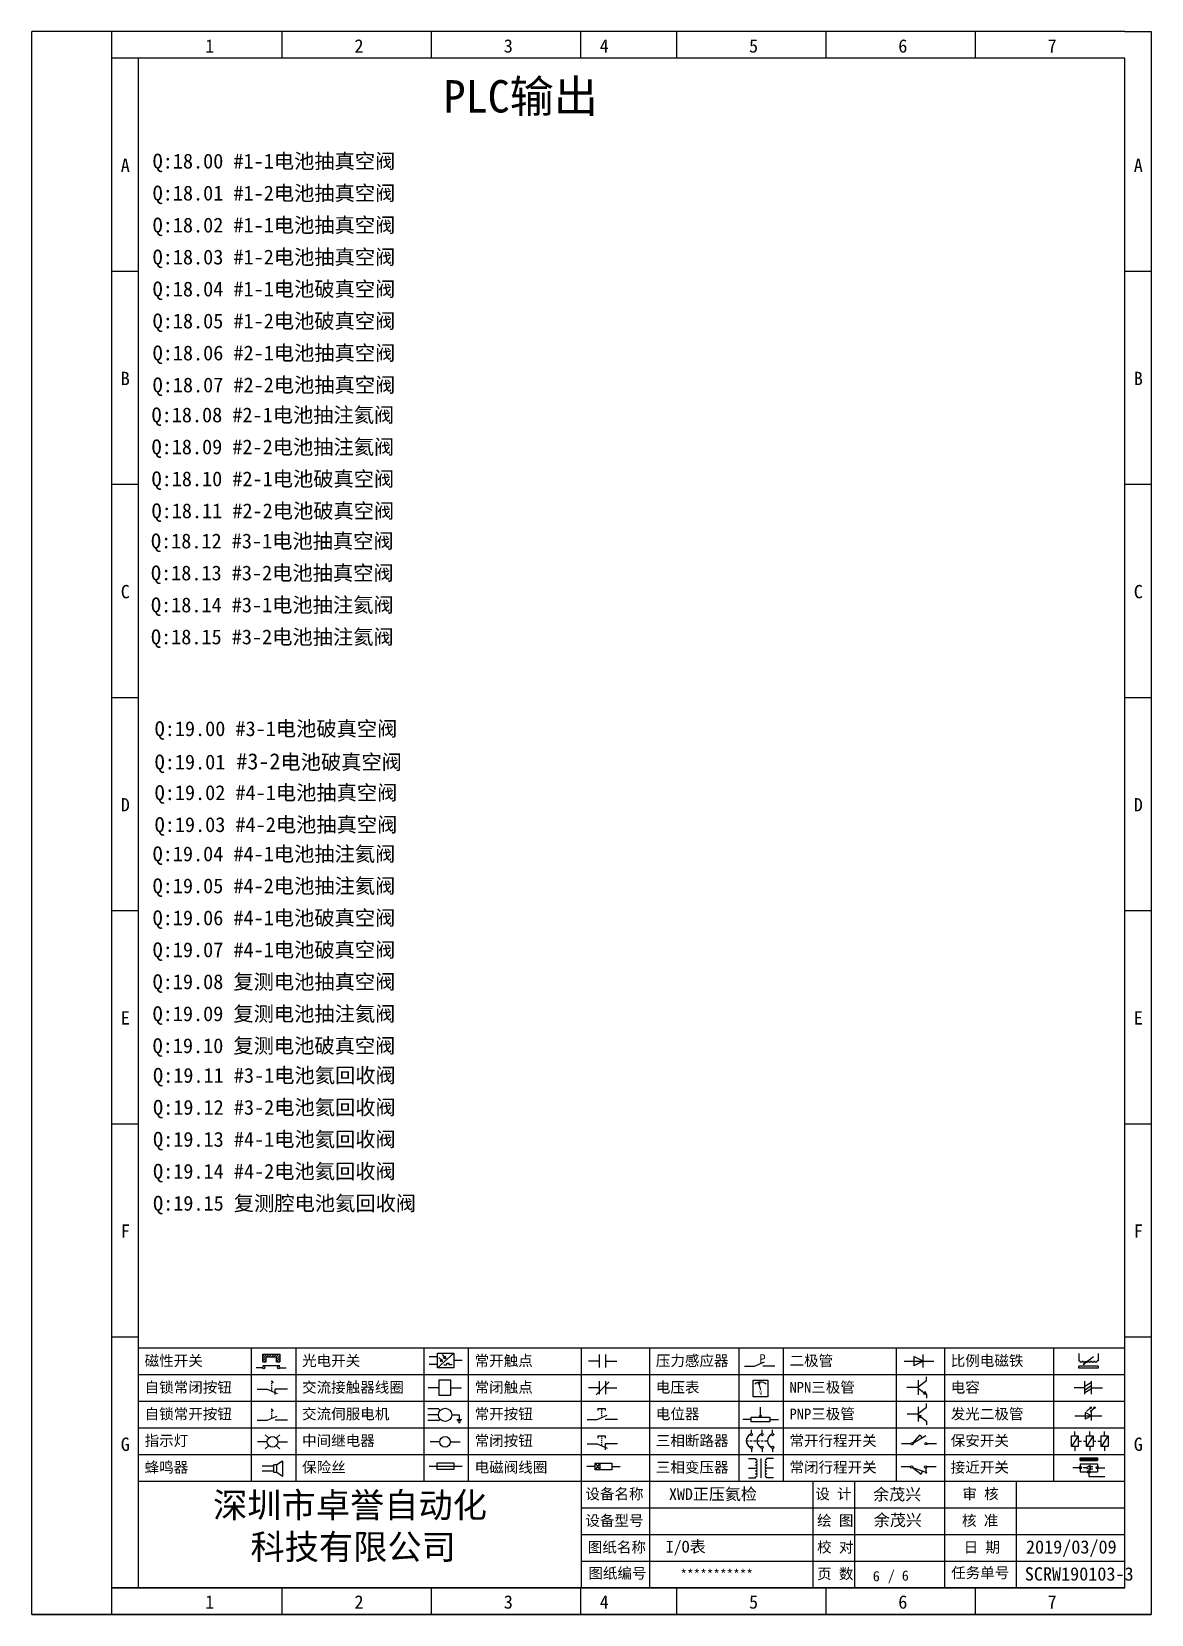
# Model space of a CAD drawing. Header units: millimetres. Extents: x -300 to 54435, y -106 to 60527.
# Drawn here: x 1650.6 to 1860.6, y 2164.5 to 2461.5 of the extents above; entities that cross this region are included whole.
import ezdxf

# ---------------------------------------------------------------- set-up
doc = ezdxf.new("R2010")
doc.units = ezdxf.units.MM
doc.layers.add('AE_BOR', color=1, linetype='Continuous')
doc.styles.get("Standard").update_dxf_attribs({"font": ''})
doc.styles.add('汉字', font='')
doc.styles.get('Standard').set_extended_font_data('SimSun')
doc.styles.get('汉字').set_extended_font_data('新宋体')

# ---------------------------------------------------------------- blocks, each defined once
blk = doc.blocks.new('磁性开关')
at = {"linetype": 'ByBlock'}
h = blk.add_hatch(dxfattribs=at)
h.set_pattern_fill('ANSI31', color=256, scale=0.1, style=0)
h.paths.add_polyline_path([(-1910.88, -776.69), (-1910.88, -775.29), (-1907.69, -775.29), (-1907.69, -776.69), (-1908.31, -776.69), (-1908.31, -775.79), (-1910.25, -775.79), (-1910.25, -776.69)])
for p, q in [((-1910.91, -777.81), (-1912.09, -777.81)), ((-1910.88, -776.69), (-1910.88, -775.29)), ((-1910.88, -775.29), (-1907.69, -775.29)), ((-1910.88, -776.69), (-1910.25, -776.69)), ((-1910.88, -777.39), (-1907.69, -777.39)), ((-1910.25, -776.69), (-1910.25, -775.79)), ((-1910.25, -775.79), (-1908.31, -775.79)), ((-1908.31, -776.69), (-1908.31, -775.79)), ((-1908.31, -776.69), (-1907.69, -776.69)), ((-1907.69, -775.29), (-1907.69, -776.69)), ((-1907.66, -777.81), (-1906.48, -777.81))]:
    blk.add_line(p, q, dxfattribs=at)
for centre in [(-1910.68, -777.81), (-1907.88, -777.81)]:
    blk.add_circle(centre, 0.225, dxfattribs=at)
blk = doc.blocks.new('*U4')
at = {"linetype": 'ByBlock'}
for p, q in [((-1909.23, -780.45), (-1909.23, -780.67)), ((-1909.23, -780.45), (-1908.92, -780.84)), ((-1909.23, -780.84), (-1909.23, -781.05)), ((-1911.92, -782.07), (-1910.06, -782.07)), ((-1910.06, -782.07), (-1908.18, -782.88)), ((-1909.23, -781.23), (-1909.23, -781.44)), ((-1909.23, -781.61), (-1909.23, -781.83)), ((-1909.23, -782), (-1909.23, -782.21)), ((-1909.23, -782.38), (-1909.23, -782.43)), ((-1908.52, -783.07), (-1908.52, -782.07)), ((-1906.25, -782.07), (-1908.52, -782.07))]:
    blk.add_line(p, q, dxfattribs=at)
blk = doc.blocks.new('常开按钮')
at = {"linetype": 'ByBlock'}
for p, q in [((-1910.06, -787.73), (-1908.18, -786.93)), ((-1909.9, -785.68), (-1908.56, -785.68)), ((-1909.9, -785.68), (-1909.9, -786.07)), ((-1909.23, -785.68), (-1909.23, -785.89)), ((-1909.23, -786.06), (-1909.23, -786.28)), ((-1909.23, -786.45), (-1909.23, -786.67)), ((-1909.23, -786.84), (-1909.23, -787.05)), ((-1908.56, -785.68), (-1908.56, -786.07)), ((-1911.92, -787.73), (-1910.06, -787.73)), ((-1909.23, -787.22), (-1909.23, -787.38)), ((-1906.25, -787.73), (-1908.52, -787.73))]:
    blk.add_line(p, q, dxfattribs=at)
blk = doc.blocks.new('*U6')
at = {"linetype": 'ByBlock'}
for p, q in [((-1911.92, -792.89), (-1910.06, -792.89)), ((-1910.06, -792.89), (-1908.18, -792.08)), ((-1908.88, -791.17), (-1909.23, -790.71)), ((-1909.23, -790.71), (-1909.23, -790.92)), ((-1909.23, -791.09), (-1909.23, -791.31)), ((-1909.23, -791.48), (-1909.23, -791.69)), ((-1909.23, -791.86), (-1909.23, -792.08)), ((-1909.23, -792.25), (-1909.23, -792.47)), ((-1906.25, -792.89), (-1908.52, -792.89))]:
    blk.add_line(p, q, dxfattribs=at)
blk = doc.blocks.new('蜂鸣器')
at = {"linetype": 'ByBlock'}
for p, q in [((-1907.17, -795.53), (-1908.25, -796.26)), ((-1907.17, -795.53), (-1907.17, -798.41)), ((-1908.8, -796.48), (-1911.01, -796.48)), ((-1908.8, -797.46), (-1911.01, -797.46)), ((-1908.25, -796.26), (-1908.8, -796.26)), ((-1908.8, -797.68), (-1908.8, -796.26)), ((-1908.25, -797.68), (-1908.8, -797.68)), ((-1908.25, -797.68), (-1908.25, -796.26)), ((-1907.17, -798.41), (-1908.25, -797.68))]:
    blk.add_line(p, q, dxfattribs=at)
blk = doc.blocks.new('光电开关')
at = {"linetype": 'ByBlock'}
h = blk.add_hatch(dxfattribs=at)
h.set_pattern_fill('ANSI31', color=256, scale=0.01, style=0)
h.set_pattern_definition([(45, (0.172267, 0), (-0.0224506403, 0.0224506403), [])])
h.paths.add_polyline_path([(-1882.44, -776.34), (-1882.5, -775.91), (-1882.68, -776.07)])
h.paths.add_polyline_path([(-1882.86, -776.23), (-1882.44, -776.34), (-1882.68, -776.07)])
h.paths.add_polyline_path([(-1883.05, -776.88), (-1883.11, -776.45), (-1883.29, -776.61)])
h.paths.add_polyline_path([(-1883.47, -776.77), (-1883.05, -776.88), (-1883.29, -776.61)])
for p, q in [((-1884.01, -775.96), (-1885.56, -775.96)), ((-1884.01, -777.39), (-1885.56, -777.39)), ((-1880.91, -775.3), (-1884.01, -778.05)), ((-1883.75, -776.09), (-1883.05, -776.88)), ((-1883.11, -776.45), (-1883.47, -776.77)), ((-1883.05, -776.88), (-1883.47, -776.77)), ((-1883.14, -775.55), (-1882.44, -776.34)), ((-1883.05, -776.88), (-1883.11, -776.45)), ((-1882.5, -775.91), (-1882.86, -776.23)), ((-1882.44, -776.34), (-1882.86, -776.23)), ((-1882.78, -777.47), (-1882.23, -777.47)), ((-1882.44, -776.34), (-1882.5, -775.91)), ((-1882.23, -777.47), (-1882.23, -777.14)), ((-1882.23, -777.14), (-1881.78, -777.14)), ((-1881.78, -777.47), (-1881.78, -777.14)), ((-1881.23, -777.47), (-1881.78, -777.47)), ((-1879.37, -776.67), (-1880.91, -776.67))]:
    blk.add_line(p, q, dxfattribs=at)
blk.add_lwpolyline([(-1884.01, -775.3), (-1880.91, -775.3), (-1880.91, -778.05), (-1884.01, -778.05)], close=True, dxfattribs=at)
blk = doc.blocks.new('交流接触器线圈')
at = {"linetype": 'ByBlock'}
for p, q in [((-1880.82, -781.77), (-1882.87, -781.77)), ((-1878.72, -781.77), (-1876.67, -781.77))]:
    blk.add_line(p, q, dxfattribs=at)
blk.add_lwpolyline([(-1880.82, -780.28), (-1878.72, -780.28), (-1878.72, -783.26), (-1880.82, -783.26)], close=True, dxfattribs=at)
blk = doc.blocks.new('交流伺服电机')
at = {"linetype": 'ByBlock'}
for p, q in [((-1880.97, -785.75), (-1882.94, -785.75)), ((-1880.97, -786.85), (-1882.94, -786.85)), ((-1880.97, -785.75), (-1880.65, -786.03)), ((-1878.49, -786.85), (-1877.07, -786.85)), ((-1877.07, -786.85), (-1877.07, -787.72)), ((-1880.97, -787.94), (-1882.94, -787.94)), ((-1880.97, -787.94), (-1880.65, -787.67)), ((-1877.54, -787.72), (-1876.59, -787.72)), ((-1877.38, -788.01), (-1876.75, -788.01)), ((-1877.23, -788.29), (-1876.9, -788.29))]:
    blk.add_line(p, q, dxfattribs=at)
blk.add_circle((-1879.73, -786.85), 1.24, dxfattribs=at)
blk = doc.blocks.new('中间继电器')
at = {"linetype": 'ByBlock'}
for p, q in [((-1880.72, -791.92), (-1882.54, -791.92)), ((-1878.74, -791.92), (-1876.92, -791.92))]:
    blk.add_line(p, q, dxfattribs=at)
blk.add_circle((-1879.73, -791.92), 0.992, dxfattribs=at)
blk = doc.blocks.new('保险丝')
at = {"linetype": 'ByBlock'}
blk.add_line((-1882.72, -796.49), (-1876.55, -796.49), dxfattribs=at)
blk.add_lwpolyline([(-1881.2, -795.86), (-1878.06, -795.86), (-1878.06, -797.12), (-1881.2, -797.12)], close=True, dxfattribs=at)
blk = doc.blocks.new('指示灯')
at = {"linetype": 'ByBlock'}
for p, q in [((-1854.25, -776.92), (-1856.06, -776.92)), ((-1854.62, -775.59), (-1853.97, -776.23)), ((-1854.62, -778.25), (-1853.97, -777.61)), ((-1851.9, -775.59), (-1852.54, -776.23)), ((-1851.9, -778.25), (-1852.54, -777.61)), ((-1852.26, -776.92), (-1850.45, -776.92))]:
    blk.add_line(p, q, dxfattribs=at)
blk.add_circle((-1853.26, -776.92), 0.992, dxfattribs=at)
blk = doc.blocks.new('常开触点')
at = {"linetype": 'ByBlock'}
for p, q in [((-1853.82, -782.99), (-1853.82, -780.56)), ((-1852.6, -782.99), (-1852.6, -780.56)), ((-1853.82, -781.77), (-1855.88, -781.77)), ((-1852.6, -781.77), (-1850.55, -781.77))]:
    blk.add_line(p, q, dxfattribs=at)
blk = doc.blocks.new('常闭触点')
at = {"linetype": 'ByBlock'}
for p, q in [((-1853.82, -786.77), (-1855.88, -786.77)), ((-1852.01, -785.66), (-1854.43, -788.1)), ((-1853.82, -787.99), (-1853.82, -785.56)), ((-1852.6, -787.99), (-1852.6, -785.56)), ((-1852.6, -786.77), (-1850.55, -786.77))]:
    blk.add_line(p, q, dxfattribs=at)
blk = doc.blocks.new('常闭按钮')
at = {"linetype": 'ByBlock'}
for p, q in [((-1856.13, -792.28), (-1854.28, -792.28)), ((-1854.28, -792.28), (-1852.4, -793.09)), ((-1854.11, -790.83), (-1852.77, -790.83)), ((-1854.11, -790.83), (-1854.11, -791.22)), ((-1853.44, -790.83), (-1853.44, -791.04)), ((-1853.44, -791.21), (-1853.44, -791.43)), ((-1853.44, -791.6), (-1853.44, -791.82)), ((-1853.44, -791.99), (-1853.44, -792.2)), ((-1853.44, -792.37), (-1853.44, -792.53)), ((-1852.77, -790.83), (-1852.77, -791.22)), ((-1850.47, -792.28), (-1852.73, -792.28)), ((-1852.73, -792.28), (-1852.73, -793.43))]:
    blk.add_line(p, q, dxfattribs=at)
blk = doc.blocks.new('电磁阀线圈')
at = {"linetype": 'ByBlock'}
for p, q in [((-1854.61, -795.92), (-1853.75, -797.16)), ((-1853.75, -795.92), (-1854.61, -797.16)), ((-1853.75, -795.92), (-1853.75, -797.16)), ((-1854.61, -796.54), (-1856.17, -796.54)), ((-1851.53, -796.54), (-1849.97, -796.54))]:
    blk.add_line(p, q, dxfattribs=at)
blk.add_lwpolyline([(-1854.61, -795.92), (-1851.53, -795.92), (-1851.53, -797.16), (-1854.61, -797.16)], close=True, dxfattribs=at)
blk = doc.blocks.new('电容')
at = {"linetype": 'ByBlock'}
for p, q in [((-1756.08, -782.99), (-1756.08, -780.56)), ((-1754.86, -780.79), (-1756.08, -781.55)), ((-1754.86, -782.99), (-1754.86, -780.56)), ((-1756.08, -781.77), (-1758.13, -781.77)), ((-1754.86, -781.44), (-1756.08, -782.2)), ((-1754.86, -781.99), (-1756.08, -782.75)), ((-1754.86, -781.77), (-1752.81, -781.77))]:
    blk.add_line(p, q, dxfattribs=at)
blk = doc.blocks.new('电压表')
at = {"linetype": 'ByBlock'}
for p, q in [((-1814.84, -780.75), (-1814.91, -781.13)), ((-1814.6, -781.05), (-1814.91, -781.13)), ((-1814.84, -780.75), (-1814.46, -782.26)), ((-1814.84, -780.75), (-1814.6, -781.05))]:
    blk.add_line(p, q, dxfattribs=at)
blk.add_lwpolyline([(-1815.84, -780.34), (-1813.07, -780.34), (-1813.07, -783.49), (-1815.84, -783.49)], close=True, dxfattribs=at)
blk.add_arc((-1814.46, -782.26), 1.56, 46.8313, 133.1687, dxfattribs=at)
at = {"linetype": 'ByBlock', "insert": (-1814.7, -782.39), "char_height": 0.75, "width": 0.6768, "attachment_point": 1}
blk.add_mtext('V', dxfattribs=at)
blk = doc.blocks.new('电位器')
at = {"linetype": 'ByBlock'}
for p, q in [((-1814.45, -787.3), (-1814.62, -786.96)), ((-1814.62, -786.96), (-1814.27, -786.96)), ((-1814.45, -787.3), (-1814.45, -785.39)), ((-1814.45, -787.3), (-1814.27, -786.96)), ((-1816.21, -787.75), (-1817.79, -787.75)), ((-1812.68, -787.75), (-1811.1, -787.75))]:
    blk.add_line(p, q, dxfattribs=at)
blk.add_lwpolyline([(-1816.21, -787.3), (-1812.68, -787.3), (-1812.68, -788.2), (-1816.21, -788.2)], close=True, dxfattribs=at)
blk = doc.blocks.new('三相断路器')
at = {"linetype": 'ByBlock'}
for p, q in [((-1816.17, -790.33), (-1816.17, -789.7)), ((-1814.17, -790.33), (-1814.17, -789.7)), ((-1812.18, -790.33), (-1812.18, -789.7)), ((-1817.14, -791.74), (-1816.72, -791.74)), ((-1816.45, -791.74), (-1816.03, -791.74)), ((-1815.76, -791.74), (-1815.34, -791.74)), ((-1815.07, -791.74), (-1814.65, -791.74)), ((-1814.38, -791.74), (-1813.96, -791.74)), ((-1813.69, -791.74), (-1813.27, -791.74)), ((-1816.17, -793.19), (-1816.17, -793.83)), ((-1814.17, -793.19), (-1814.17, -793.83)), ((-1812.18, -793.19), (-1812.18, -793.83))]:
    blk.add_line(p, q, dxfattribs=at)
for centre in [(-1816.17, -790.55), (-1816.17, -792.98), (-1814.17, -790.55), (-1814.17, -792.98), (-1812.18, -790.55), (-1812.18, -792.98)]:
    blk.add_circle(centre, 0.219, dxfattribs=at)
for centre in [(-1815.81, -791.74), (-1813.82, -791.74), (-1811.83, -791.74)]:
    blk.add_arc(centre, 1.32, 115.5791, 244.4209, dxfattribs=at)
blk = doc.blocks.new('三相变压器')
at = {"linetype": 'ByBlock'}
for p, q in [((-1816.69, -795.03), (-1815.37, -795.03)), ((-1815.37, -795.03), (-1815.37, -795.24)), ((-1814.34, -798.7), (-1814.34, -795.04)), ((-1812, -795.03), (-1813.32, -795.03)), ((-1813.32, -795.03), (-1813.32, -795.24)), ((-1816.69, -796.87), (-1815.37, -796.87)), ((-1816.69, -798.71), (-1815.37, -798.71)), ((-1815.37, -798.71), (-1815.37, -798.5)), ((-1812, -796.87), (-1813.32, -796.87)), ((-1813.32, -798.71), (-1813.32, -798.5)), ((-1812, -798.71), (-1813.32, -798.71))]:
    blk.add_line(p, q, dxfattribs=at)
for centre, start, end in [((-1815.37, -795.51), 270, 90), ((-1815.37, -796.06), 270, 90), ((-1813.32, -795.51), 90, 270), ((-1813.32, -796.06), 90, 270), ((-1815.37, -796.6), 270, 90), ((-1815.37, -797.14), 270, 90), ((-1815.37, -797.68), 270, 90), ((-1815.37, -798.23), 270, 90), ((-1813.32, -796.6), 90, 270), ((-1813.32, -797.14), 90, 270), ((-1813.32, -797.68), 90, 270), ((-1813.32, -798.23), 90, 270)]:
    blk.add_arc(centre, 0.271, start, end, dxfattribs=at)
blk = doc.blocks.new('二极管')
at = {"linetype": 'ByBlock'}
for p, q in [((-1787.52, -776.77), (-1781.92, -776.77)), ((-1783.97, -776.77), (-1785.69, -775.9)), ((-1785.69, -775.9), (-1785.69, -777.65)), ((-1783.97, -776.77), (-1785.69, -777.65)), ((-1783.97, -777.99), (-1783.97, -775.56))]:
    blk.add_line(p, q, dxfattribs=at)
blk = doc.blocks.new('NPN三极管')
at = {"linetype": 'ByBlock'}
for p, q in [((-1785.73, -780.61), (-1785.73, -783.32)), ((-1785.73, -781.82), (-1784.15, -780.66)), ((-1784.15, -780.66), (-1784.15, -779.98)), ((-1785.73, -781.97), (-1787.81, -781.97)), ((-1785.73, -782.11), (-1784.15, -783.27)), ((-1784.41, -782.73), (-1784.74, -783.18)), ((-1784.15, -783.27), (-1784.74, -783.18)), ((-1784.15, -783.27), (-1784.41, -782.73)), ((-1784.15, -783.27), (-1784.15, -783.96))]:
    blk.add_line(p, q, dxfattribs=at)
blk = doc.blocks.new('发光二极管')
at = {"linetype": 'ByBlock'}
for p, q in [((-1758.01, -786.77), (-1752.89, -786.77)), ((-1754.84, -786.77), (-1756.04, -786.16)), ((-1756.04, -786.16), (-1756.04, -787.39)), ((-1754.84, -786.77), (-1756.04, -787.39)), ((-1755.78, -785.92), (-1754.89, -785.14)), ((-1754.89, -785.14), (-1755.2, -785.22)), ((-1755.2, -785.22), (-1755.01, -785.43)), ((-1755.08, -785.92), (-1754.18, -785.14)), ((-1754.89, -785.14), (-1755.01, -785.43)), ((-1754.84, -787.63), (-1754.84, -785.92)), ((-1754.18, -785.14), (-1754.49, -785.22)), ((-1754.49, -785.22), (-1754.31, -785.43)), ((-1754.18, -785.14), (-1754.31, -785.43))]:
    blk.add_line(p, q, dxfattribs=at)
blk = doc.blocks.new('PNP三极管')
at = {"linetype": 'ByBlock'}
for p, q in [((-1784.9, -786.74), (-1786.98, -786.74)), ((-1784.9, -785.38), (-1784.9, -788.09)), ((-1784.9, -786.59), (-1783.32, -785.43)), ((-1784.9, -786.88), (-1783.32, -788.04)), ((-1784.9, -786.88), (-1784.31, -786.97)), ((-1784.9, -786.88), (-1784.64, -787.42)), ((-1784.31, -786.97), (-1784.64, -787.42)), ((-1783.32, -785.43), (-1783.32, -784.75)), ((-1783.32, -788.04), (-1783.32, -788.73))]:
    blk.add_line(p, q, dxfattribs=at)
blk = doc.blocks.new('常开行程开关')
at = {"linetype": 'ByBlock'}
for p, q in [((-1786.29, -792.3), (-1788.01, -792.3)), ((-1785.89, -792.17), (-1784.52, -790.62)), ((-1785.89, -792.17), (-1783.43, -790.72)), ((-1784.52, -790.62), (-1784.19, -791.17)), ((-1781.48, -792.3), (-1783.21, -792.3))]:
    blk.add_line(p, q, dxfattribs=at)
for centre in [(-1786.07, -792.3), (-1783.42, -792.3)]:
    blk.add_circle(centre, 0.219, dxfattribs=at)
blk = doc.blocks.new('常闭行程开关')
at = {"linetype": 'ByBlock'}
for p, q in [((-1786.34, -796.62), (-1788.07, -796.62)), ((-1785.93, -796.72), (-1783.25, -797.7)), ((-1785.93, -796.72), (-1784.3, -798)), ((-1784.3, -798), (-1784.08, -797.4)), ((-1783.48, -796.84), (-1783.48, -797.85)), ((-1781.54, -796.62), (-1783.26, -796.62))]:
    blk.add_line(p, q, dxfattribs=at)
for centre in [(-1786.12, -796.62), (-1783.48, -796.62)]:
    blk.add_circle(centre, 0.219, dxfattribs=at)
blk = doc.blocks.new('比例电磁阀')
at = {"linetype": 'ByBlock'}
for p, q in [((-1757.26, -775.38), (-1757.26, -776.71)), ((-1757.26, -776.71), (-1757.05, -776.71)), ((-1753.6, -777.73), (-1757.25, -777.73)), ((-1757.25, -778.13), (-1757.25, -777.73)), ((-1753.6, -778.13), (-1757.25, -778.13)), ((-1754.5, -775.98), (-1756.35, -777.44)), ((-1756.35, -777.44), (-1756.25, -777.25)), ((-1756.35, -777.44), (-1756.15, -777.38)), ((-1756.15, -777.38), (-1756.25, -777.25)), ((-1753.58, -776.71), (-1753.8, -776.71)), ((-1753.6, -777.73), (-1753.6, -778.13)), ((-1753.58, -775.38), (-1753.58, -776.71))]:
    blk.add_line(p, q, dxfattribs=at)
for centre in [(-1756.78, -776.71), (-1756.24, -776.71), (-1755.7, -776.71), (-1755.15, -776.71), (-1754.61, -776.71), (-1754.07, -776.71)]:
    blk.add_arc(centre, 0.271, 180, 0, dxfattribs=at)
blk = doc.blocks.new('保安开关')
at = {"linetype": 'ByBlock'}
for p, q in [((-1757.96, -790.79), (-1757.96, -789.97)), ((-1755.17, -790.79), (-1755.17, -789.97)), ((-1752.39, -790.79), (-1752.39, -789.97)), ((-1757.33, -790.79), (-1758.6, -792.81)), ((-1757.96, -792.81), (-1757.96, -793.62)), ((-1757.33, -791.8), (-1756.72, -791.8)), ((-1756.35, -791.8), (-1755.89, -791.8)), ((-1754.54, -790.79), (-1755.81, -792.81)), ((-1755.17, -792.81), (-1755.17, -793.62)), ((-1754.52, -791.8), (-1754.06, -791.8)), ((-1753.69, -791.8), (-1753.08, -791.8)), ((-1751.75, -790.79), (-1753.02, -792.81)), ((-1752.39, -792.81), (-1752.39, -793.62))]:
    blk.add_line(p, q, dxfattribs=at)
for points in [[(-1758.6, -790.79), (-1757.33, -790.79), (-1757.33, -792.81), (-1758.6, -792.81)], [(-1755.81, -790.79), (-1754.54, -790.79), (-1754.54, -792.81), (-1755.81, -792.81)], [(-1753.02, -790.79), (-1751.75, -790.79), (-1751.75, -792.81), (-1753.02, -792.81)]]:
    blk.add_lwpolyline(points, close=True, dxfattribs=at)
blk = doc.blocks.new('接近开关')
at = {"linetype": 'ByBlock'}
h = blk.add_hatch(dxfattribs=at)
h.set_pattern_fill('ANSI31', color=256, scale=0.01, style=0)
h.set_pattern_definition([(45, (-89.131516, -30.795668), (-0.0224506403, 0.0224506403), [])])
h.paths.add_polyline_path([(-1516.96, -1123.35), (-1516.96, -1122.85), (-1513.76, -1122.85), (-1513.76, -1123.35)])
for p, q in [((-1517.18, -1124.71), (-1518.36, -1124.71)), ((-1516.96, -1123.35), (-1516.96, -1122.85)), ((-1516.96, -1122.85), (-1513.76, -1122.85)), ((-1516.96, -1123.35), (-1513.76, -1123.35)), ((-1516.96, -1123.95), (-1513.76, -1123.95)), ((-1516.96, -1123.95), (-1516.96, -1125.47)), ((-1516.96, -1125.47), (-1513.76, -1125.47)), ((-1515.91, -1124.71), (-1516.45, -1124.71)), ((-1515.11, -1124.31), (-1515.91, -1124.71)), ((-1515.11, -1125.11), (-1515.91, -1124.71)), ((-1515.33, -1124.53), (-1515.17, -1124.53)), ((-1515.33, -1124.88), (-1515.17, -1124.88)), ((-1515.25, -1124.45), (-1515.25, -1124.61)), ((-1515.11, -1124.31), (-1515.11, -1125.11)), ((-1515.11, -1124.48), (-1514.58, -1124.48)), ((-1515.11, -1124.94), (-1514.58, -1124.94)), ((-1513.76, -1122.85), (-1513.76, -1123.35)), ((-1513.76, -1123.95), (-1513.76, -1125.47)), ((-1513.54, -1124.71), (-1512.36, -1124.71)), ((-1515.36, -1125.69), (-1515.36, -1126.36)), ((-1515.36, -1126.36), (-1512.36, -1126.36))]:
    blk.add_line(p, q, dxfattribs=at)
for centre in [(-1516.96, -1124.71), (-1515.36, -1125.47), (-1513.76, -1124.71)]:
    blk.add_circle(centre, 0.225, dxfattribs=at)
blk = doc.blocks.new('压力感应器')
at = {"linetype": 'ByBlock'}
for p, q in [((-1817.44, -777.73), (-1815.59, -777.73)), ((-1815.59, -777.73), (-1813.71, -776.93)), ((-1811.78, -777.73), (-1814.05, -777.73))]:
    blk.add_line(p, q, dxfattribs=at)
at = {"linetype": 'ByBlock', "insert": (-1814.65, -775.48), "char_height": 1.68, "width": 1.2242, "attachment_point": 1}
blk.add_mtext('{\\fNSimSun|b0|i0|c134|p49;P}', dxfattribs=at)

msp = doc.modelspace()

# ---------------------------------------------------------------- linework, layer by layer
at = {"color": 7, "linetype": 'ByBlock'}
for p, q in [((1665.557, 2461.47), (1665.557, 2164.47)), ((1855.557, 2456.47), (1665.557, 2456.47)), ((1670.557, 2456.47), (1670.557, 2169.47)), ((1855.557, 2169.47), (1665.557, 2169.47)), ((1665.557, 2169.47), (1855.557, 2169.47))]:
    msp.add_line(p, q, dxfattribs=at)
for points in [[(1697.557, 2456.47), (1697.557, 2461.47)], [(1725.557, 2456.47), (1725.557, 2461.47)], [(1753.557, 2456.47), (1753.557, 2461.47)], [(1771.557, 2456.47), (1771.557, 2461.47)], [(1799.557, 2456.47), (1799.557, 2461.47)], [(1827.557, 2456.47), (1827.557, 2461.47)], [(1675.557, 2456.47), (1670.557, 2456.47)], [(1675.557, 2456.47), (1670.557, 2456.47)], [(1855.557, 2169.47), (1855.557, 2456.47)], [(1670.557, 2416.47), (1665.557, 2416.47)], [(1860.557, 2416.47), (1855.557, 2416.47)], [(1670.557, 2376.47), (1665.557, 2376.47)], [(1860.557, 2376.47), (1855.557, 2376.47)], [(1670.557, 2336.47), (1665.557, 2336.47)], [(1860.557, 2336.47), (1855.557, 2336.47)], [(1670.557, 2296.47), (1665.557, 2296.47)], [(1860.557, 2296.47), (1855.557, 2296.47)], [(1670.557, 2256.47), (1665.557, 2256.47)], [(1860.557, 2256.47), (1855.557, 2256.47)], [(1670.557, 2216.47), (1665.557, 2216.47)], [(1860.557, 2216.47), (1855.557, 2216.47)], [(1670.557, 2214.47), (1855.557, 2214.47)], [(1691.751, 2214.47), (1691.751, 2189.47)], [(1700.084, 2214.47), (1700.084, 2189.47)], [(1724.117, 2214.47), (1724.117, 2189.47)], [(1732.45, 2214.47), (1732.45, 2189.47)], [(1753.644, 2214.47), (1753.644, 2169.47)], [(1766.437, 2214.47), (1766.437, 2169.47)], [(1783.171, 2214.47), (1783.171, 2189.47)], [(1791.504, 2214.47), (1791.504, 2189.47)], [(1812.697, 2214.47), (1812.697, 2189.47)], [(1821.747, 2214.47), (1821.747, 2189.47)], [(1842.224, 2214.47), (1842.224, 2189.47)], [(1670.557, 2209.47), (1855.557, 2209.47)], [(1670.557, 2204.47), (1855.557, 2204.47)], [(1670.557, 2199.47), (1855.557, 2199.47)], [(1670.557, 2194.47), (1855.557, 2194.47)], [(1670.557, 2189.47), (1855.557, 2189.47)], [(1797.077, 2189.47), (1797.077, 2169.47)], [(1804.887, 2189.47), (1804.887, 2169.47)], [(1821.747, 2189.47), (1821.747, 2169.47)], [(1835.203, 2189.347), (1835.203, 2169.347)], [(1753.644, 2184.47), (1855.557, 2184.47)], [(1753.644, 2179.47), (1855.557, 2179.47)], [(1753.644, 2174.47), (1855.557, 2174.47)], [(1697.557, 2164.47), (1697.557, 2169.47)], [(1725.557, 2164.47), (1725.557, 2169.47)], [(1753.557, 2164.47), (1753.557, 2169.47)], [(1771.557, 2164.47), (1771.557, 2169.47)], [(1799.557, 2164.47), (1799.557, 2169.47)], [(1827.557, 2164.47), (1827.557, 2169.47)]]:
    msp.add_lwpolyline(points, dxfattribs=at)
at = {"layer": 'AE_BOR', "color": 7, "linetype": 'ByBlock'}
for p, q in [((1650.557, 2164.47), (1650.557, 2461.47)), ((1670.557, 2461.47), (1650.557, 2461.47)), ((1855.557, 2461.47), (1670.557, 2461.47)), ((1855.557, 2461.47), (1860.557, 2461.47)), ((1860.557, 2461.47), (1860.557, 2164.47)), ((1860.557, 2164.47), (1650.557, 2164.47)), ((1650.557, 2164.47), (1860.557, 2164.47))]:
    msp.add_line(p, q, dxfattribs=at)

# ---------------------------------------------------------------- block references
at = {"color": 7, "linetype": 'ByBlock'}
for name, p in [('磁性开关', (3604.768, 2988.562)), ('光电开关', (3610.661, 2988.769)), ('光电开关', (3610.661, 2988.769)), ('常开触点', (3610.875, 2993.769)), ('压力感应器', (3601.714, 2988.769)), ('二极管', (3601.714, 2988.769)), ('比例电磁阀', (3604.193, 2988.769)), ('*U4', (3604.768, 2988.769)), ('交流接触器线圈', (3607.821, 2988.769)), ('常闭触点', (3610.875, 2993.769)), ('电压表', (3601.714, 2988.769)), ('NPN三极管', (3602.539, 2988.998)), ('电容', (3604.193, 2988.769)), ('PNP三极管', (3601.714, 2988.769)), ('*U6', (3604.768, 2993.769)), ('交流伺服电机', (3607.821, 2988.769)), ('常开按钮', (3666.661, 2988.769)), ('电位器', (3601.714, 2988.769)), ('发光二极管', (3604.193, 2988.48)), ('指示灯', (3548.982, 2973.769)), ('中间继电器', (3607.821, 2988.769)), ('常闭按钮', (3610.875, 2988.769)), ('三相断路器', (3601.714, 2988.769)), ('常开行程开关', (3601.714, 2988.769)), ('保安开关', (3604.193, 2988.769)), ('蜂鸣器', (3604.768, 2988.769)), ('保险丝', (3607.821, 2988.769)), ('电磁阀线圈', (3610.875, 2988.769)), ('三相变压器', (3601.714, 2988.769)), ('常闭行程开关', (3601.714, 2988.769)), ('接近开关', (3364.194, 3316.686))]:
    msp.add_blockref(name, p, dxfattribs=at)

# ---------------------------------------------------------------- texts
at = {"color": 7}
msp.add_text('6', height=1.92, dxfattribs=at).set_placement((1808.318, 2170.678))
at = {"color": 7, "linetype": 'ByBlock', "char_height": 2.5, "attachment_point": 1}
for s, insert, width in [('{\\fKaiTi_GB2312|b0|i0|c134|p0;1}', (1683.101, 2460.042), 11.7517), ('{\\fKaiTi_GB2312|b0|i0|c134|p0;2}', (1711.101, 2460.042), 11.7517), ('{\\fKaiTi_GB2312|b0|i0|c134|p0;3}', (1739.101, 2460.042), 11.7517), ('{\\fKaiTi_GB2312|b0|i0|c134|p0;4}', (1757.101, 2460.042), 11.7517), ('{\\fKaiTi_GB2312|b0|i0|c134|p0;5}', (1785.101, 2460.042), 11.7517), ('{\\fKaiTi_GB2312|b0|i0|c134|p0;6}', (1813.101, 2460.042), 11.7517), ('{\\fKaiTi_GB2312|b0|i0|c134|p0;7}', (1841.101, 2460.042), 11.7517), ('{\\fKaiTi_GB2312|b0|i0|c134|p0;A}', (1667.265, 2437.641), 5), ('{\\fKaiTi_GB2312|b0|i0|c134|p0;A}', (1857.265, 2437.641), 5), ('{\\fKaiTi_GB2312|b0|i0|c134|p0;B}', (1667.265, 2397.641), 5), ('{\\fKaiTi_GB2312|b0|i0|c134|p0;B}', (1857.265, 2397.641), 5), ('{\\fKaiTi_GB2312|b0|i0|c134|p0;C}', (1667.265, 2357.641), 5), ('{\\fKaiTi_GB2312|b0|i0|c134|p0;C}', (1857.265, 2357.641), 5), ('{\\fKaiTi_GB2312|b0|i0|c134|p0;D}', (1667.265, 2317.641), 5), ('{\\fKaiTi_GB2312|b0|i0|c134|p0;D}', (1857.265, 2317.641), 5), ('{\\fKaiTi_GB2312|b0|i0|c134|p0;E}', (1667.265, 2277.641), 5), ('{\\fKaiTi_GB2312|b0|i0|c134|p0;E}', (1857.265, 2277.641), 5), ('{\\fKaiTi_GB2312|b0|i0|c134|p0;F}', (1667.265, 2237.641), 5), ('{\\fKaiTi_GB2312|b0|i0|c134|p0;F}', (1857.265, 2237.641), 5), ('{\\fKaiTi_GB2312|b0|i0|c134|p0;G}', (1667.265, 2197.641), 5), ('{\\fKaiTi_GB2312|b0|i0|c134|p0;G}', (1857.265, 2197.641), 5), ('{\\fKaiTi_GB2312|b0|i0|c134|p0;1}', (1683.101, 2168.042), 11.7517), ('{\\fKaiTi_GB2312|b0|i0|c134|p0;2}', (1711.101, 2168.042), 11.7517), ('{\\fKaiTi_GB2312|b0|i0|c134|p0;3}', (1739.101, 2168.042), 11.7517), ('{\\fKaiTi_GB2312|b0|i0|c134|p0;4}', (1757.101, 2168.042), 11.7517), ('{\\fKaiTi_GB2312|b0|i0|c134|p0;5}', (1785.101, 2168.042), 11.7517), ('{\\fKaiTi_GB2312|b0|i0|c134|p0;6}', (1813.101, 2168.042), 11.7517), ('{\\fKaiTi_GB2312|b0|i0|c134|p0;7}', (1841.101, 2168.042), 11.7517)]:
    msp.add_mtext(s, dxfattribs=dict(at, insert=insert, width=width))
at = {"color": 7, "attachment_point": 1}
for s, insert, char_height, width in [('{\\fKaiTi_GB2312|b0|i0|c134|p49;\\C7;PLC\\fSimSun|b0|i0|c134|p2;输出}', (1727.809, 2452.374), 6.075, 719.83479), ('{\\H0.91667x;Q:18.00 #1-1电池抽真空阀}', (1673.246, 2438.569), 3.0375, 359.91739), ('{\\H0.91667x;Q:18.01 #1-2电池抽真空阀}', (1673.246, 2432.569), 3.0375, 359.91739), ('{\\H0.91667x;Q:18.02 #1-1电池抽真空阀}', (1673.246, 2426.569), 3.0375, 359.91739), ('{\\H0.91667x;Q:18.03 #1-2电池抽真空阀}', (1673.246, 2420.569), 3.0375, 359.91739), ('{\\H0.91667x;Q:18.04 #1-1电池破真空阀}', (1673.246, 2414.569), 3.0375, 359.91739), ('{\\H0.91667x;Q:18.05 #1-2电池破真空阀}', (1673.246, 2408.569), 3.0375, 359.91739), ('{\\H0.91667x;Q:18.06 #2-1电池抽真空阀}', (1673.246, 2402.569), 3.0375, 359.91739), ('{\\H0.91667x;Q:18.07 #2-2电池抽真空阀}', (1673.246, 2396.569), 3.0375, 359.91739), ('{\\H0.91667x;Q:18.08 #2-1电池抽注氦阀}', (1673.043, 2390.945), 3.0375, 359.91739), ('{\\H0.91667x;Q:18.09 #2-2电池抽注氦阀}', (1673.043, 2384.945), 3.0375, 359.91739), ('{\\H0.91667x;Q:18.10 #2-1电池破真空阀}', (1673.043, 2378.945), 3.0375, 359.91739), ('{\\H0.91667x;Q:18.11 #2-2电池破真空阀}', (1673.043, 2372.945), 3.0375, 359.91739), ('{\\H0.91667x;Q:18.12 #3-1电池抽真空阀}', (1672.934, 2367.287), 3.0375, 359.91739), ('{\\H0.91667x;Q:18.13 #3-2电池抽真空阀}', (1672.934, 2361.287), 3.0375, 359.91739), ('{\\H0.91667x;Q:18.14 #3-1电池抽注氦阀}', (1672.934, 2355.287), 3.0375, 359.91739), ('{\\H0.91667x;Q:18.15 #3-2电池抽注氦阀}', (1672.934, 2349.287), 3.0375, 359.91739), ('{\\H0.91667x;Q:19.00 #3-1电池破真空阀}', (1673.625, 2332.059), 3.0375, 359.91739), ('{\\H0.91667x;Q:19.01\\H1.0909x; #3-2\\H0.91668x;电池破真空阀}', (1673.625, 2326.059), 3.0375, 359.91739), ('{\\H0.91667x;Q:19.02 #4-1电池抽真空阀}', (1673.625, 2320.059), 3.0375, 359.91739), ('{\\H0.91667x;Q:19.03 #4-2电池抽真空阀}', (1673.625, 2314.059), 3.0375, 359.91739), ('{\\H0.91667x;Q:19.04 #4-1电池抽注氦阀}', (1673.246, 2308.569), 3.0375, 359.91739), ('{\\H0.91667x;Q:19.05 #4-2电池抽注氦阀}', (1673.246, 2302.569), 3.0375, 359.91739), ('{\\H0.91667x;Q:19.06 #4-1电池破真空阀}', (1673.246, 2296.569), 3.0375, 359.91739), ('{\\H0.91667x;Q:19.07 #4-1电池破真空阀}', (1673.246, 2290.569), 3.0375, 359.91739), ('{\\H0.91667x;Q:19.08 复测电池抽真空阀}', (1673.246, 2284.569), 3.0375, 359.91739), ('{\\H0.91667x;Q:19.09 复测电池抽注氦阀}', (1673.246, 2278.569), 3.0375, 359.91739), ('\\pt0;{\\H0.91667x;Q:19.10 复测电池破真空阀}', (1673.246, 2272.569), 3.0375, 359.91739), ('{\\H0.91667x;Q:19.11 #3-1电池氦回收阀}', (1673.321, 2267.005), 3.0375, 359.91739), ('{\\H0.91667x;Q:19.12 #3-2电池氦回收阀}', (1673.321, 2261.005), 3.0375, 359.91739), ('{\\H0.91667x;Q:19.13 #4-1电池氦回收阀}', (1673.321, 2255.005), 3.0375, 359.91739), ('{\\H0.91667x;Q:19.14 #4-2电池氦回收阀}', (1673.321, 2249.005), 3.0375, 359.91739), ('{\\H0.91667x;Q:19.15 复测腔电池氦回收阀}', (1673.321, 2243.005), 3.0375, 359.91739), ('余茂兴', (1808.393, 2188.078), 2.2, 11.52839), ('余茂兴', (1808.521, 2183.258), 2.2, 11.83671), ('{\\fKaiTi_GB2312|b0|i0|c134|p49;I/O表}', (1769.473, 2178.265), 2.2, 19.12543), ('{\\fKaiTi_GB2312|b0|i0|c134|p49;/ 6}', (1811.15, 2172.705), 1.92, 6.09972)]:
    msp.add_mtext(s, dxfattribs=dict(at, insert=insert, char_height=char_height, width=width))
at = {"color": 7, "char_height": 2, "attachment_point": 1, "style": '汉字'}
for s, insert in [('{\\fKaiTi_GB2312|b0|i0|c134|p49;磁性开关}', (1671.743, 2213.073)), ('{\\fKaiTi_GB2312|b0|i0|c134|p49;光电开关}', (1701.27, 2213.073)), ('{\\fKaiTi_GB2312|b0|i0|c134|p49;常开触点}', (1733.636, 2213.073)), ('{\\fKaiTi_GB2312|b0|i0|c134|p49;压力感应器}', (1767.623, 2213.073)), ('{\\fKaiTi_GB2312|b0|i0|c134|p49;二极管}', (1792.69, 2213.073)), ('{\\fKaiTi_GB2312|b0|i0|c134|p49;比例电磁铁}', (1822.933, 2213.073)), ('{\\fKaiTi_GB2312|b0|i0|c134|p49;自锁常闭按钮}', (1671.743, 2208.073)), ('{\\fKaiTi_GB2312|b0|i0|c134|p49;交流接触器线圈}', (1701.27, 2208.073)), ('{\\fKaiTi_GB2312|b0|i0|c134|p49;常闭触点}', (1733.636, 2208.073)), ('{\\fKaiTi_GB2312|b0|i0|c134|p49;电压表}', (1767.623, 2208.073)), ('{\\fKaiTi_GB2312|b0|i0|c134|p49;NPN三极管}', (1792.69, 2208.073)), ('{\\fKaiTi_GB2312|b0|i0|c134|p49;电容}', (1822.933, 2208.073)), ('{\\fKaiTi_GB2312|b0|i0|c134|p49;自锁常开按钮}', (1671.743, 2203.073)), ('{\\fKaiTi_GB2312|b0|i0|c134|p49;交流伺服电机}', (1701.27, 2203.073)), ('{\\fKaiTi_GB2312|b0|i0|c134|p49;常开按钮}', (1733.636, 2203.073)), ('{\\fKaiTi_GB2312|b0|i0|c134|p49;电位器}', (1767.623, 2203.073)), ('{\\fKaiTi_GB2312|b0|i0|c134|p49;PNP三极管}', (1792.69, 2203.073)), ('{\\fKaiTi_GB2312|b0|i0|c134|p49;发光二极管}', (1822.933, 2203.073)), ('{\\fKaiTi_GB2312|b0|i0|c134|p49;指示灯}', (1671.743, 2198.073)), ('{\\fKaiTi_GB2312|b0|i0|c134|p49;中间继电器}', (1701.27, 2198.073)), ('{\\fKaiTi_GB2312|b0|i0|c134|p49;常闭按钮}', (1733.636, 2198.073)), ('{\\fKaiTi_GB2312|b0|i0|c134|p49;三相断路器}', (1767.623, 2198.073)), ('{\\fKaiTi_GB2312|b0|i0|c134|p49;常开行程开关}', (1792.69, 2198.073)), ('{\\fKaiTi_GB2312|b0|i0|c134|p49;保安开关}', (1822.933, 2198.073)), ('{\\fKaiTi_GB2312|b0|i0|c134|p49;蜂鸣器}', (1671.743, 2193.073)), ('{\\fKaiTi_GB2312|b0|i0|c134|p49;保险丝}', (1701.27, 2193.073)), ('{\\fKaiTi_GB2312|b0|i0|c134|p49;电磁阀线圈}', (1733.636, 2193.073)), ('{\\fKaiTi_GB2312|b0|i0|c134|p49;三相变压器}', (1767.623, 2193.073)), ('{\\fKaiTi_GB2312|b0|i0|c134|p49;常闭行程开关}', (1792.69, 2193.073)), ('{\\fKaiTi_GB2312|b0|i0|c134|p49;接近开关}', (1822.933, 2193.073)), ('{\\fKaiTi_GB2312|b0|i0|c134|p0;设备名称}', (1754.408, 2188.073)), ('{\\fKaiTi_GB2312|b0|i0|c134|p0;设 计}', (1797.541, 2188.073)), ('{\\fKaiTi_GB2312|b0|i0|c134|p0;审 核}', (1825.113, 2188.073)), ('{\\fKaiTi_GB2312|b0|i0|c134|p0;设备型号}', (1754.408, 2183.073)), ('{\\fKaiTi_GB2312|b0|i0|c134|p0;绘 图}', (1797.87, 2183.073)), ('{\\fKaiTi_GB2312|b0|i0|c134|p0;核 准}', (1825.043, 2183.073)), ('{\\fKaiTi_GB2312|b0|i0|c134|p0;图纸名称}', (1754.855, 2178.073)), ('{\\fKaiTi_GB2312|b0|i0|c134|p0;校 对}', (1797.87, 2178.073)), ('{\\fKaiTi_GB2312|b0|i0|c134|p0;日 期}', (1825.353, 2178.073)), ('{\\fKaiTi_GB2312|b0|i0|c134|p0;图纸编号}', (1754.959, 2173.193)), ('{\\fKaiTi_GB2312|b0|i0|c134|p0;页 数}', (1797.87, 2173.073)), ('{\\fKaiTi_GB2312|b0|i0|c134|p0;任务单号}', (1823.018, 2173.271))]:
    msp.add_mtext(s, dxfattribs=dict(at, insert=insert))
at = {"color": 7, "lineweight": -2}
for s, insert, char_height, width, attachment_point in [('\\pi2.2025;深圳市卓誉自动化\\P\\pi9.2099;科技有限公司', (1682.387, 2187.329), 4.70644, 57.40475, 1), ('{\\C256;***********}', (1779.03, 2171.97), 1.81818, 30.64085, 5)]:
    msp.add_mtext(s, dxfattribs=dict(at, insert=insert, char_height=char_height, width=width, attachment_point=attachment_point))
at = {"color": 7, "insert": (1770.085, 2188.142), "char_height": 2.2, "width": 30.12787, "attachment_point": 1, "style": '汉字'}
msp.add_mtext('XWD正压氦检', dxfattribs=at)
at = {"char_height": 2.5, "attachment_point": 1}
for s, width, insert in [('2019/03/09', 15.27785, (1837.045, 2178.364)), ('SCRW190103-3', 16.39674, (1836.824, 2173.304))]:
    msp.add_mtext_dynamic_manual_height_columns(s, width=width, gutter_width=12.5, heights=[0], dxfattribs=dict(at, insert=insert))

doc.saveas('drawing.dxf')
